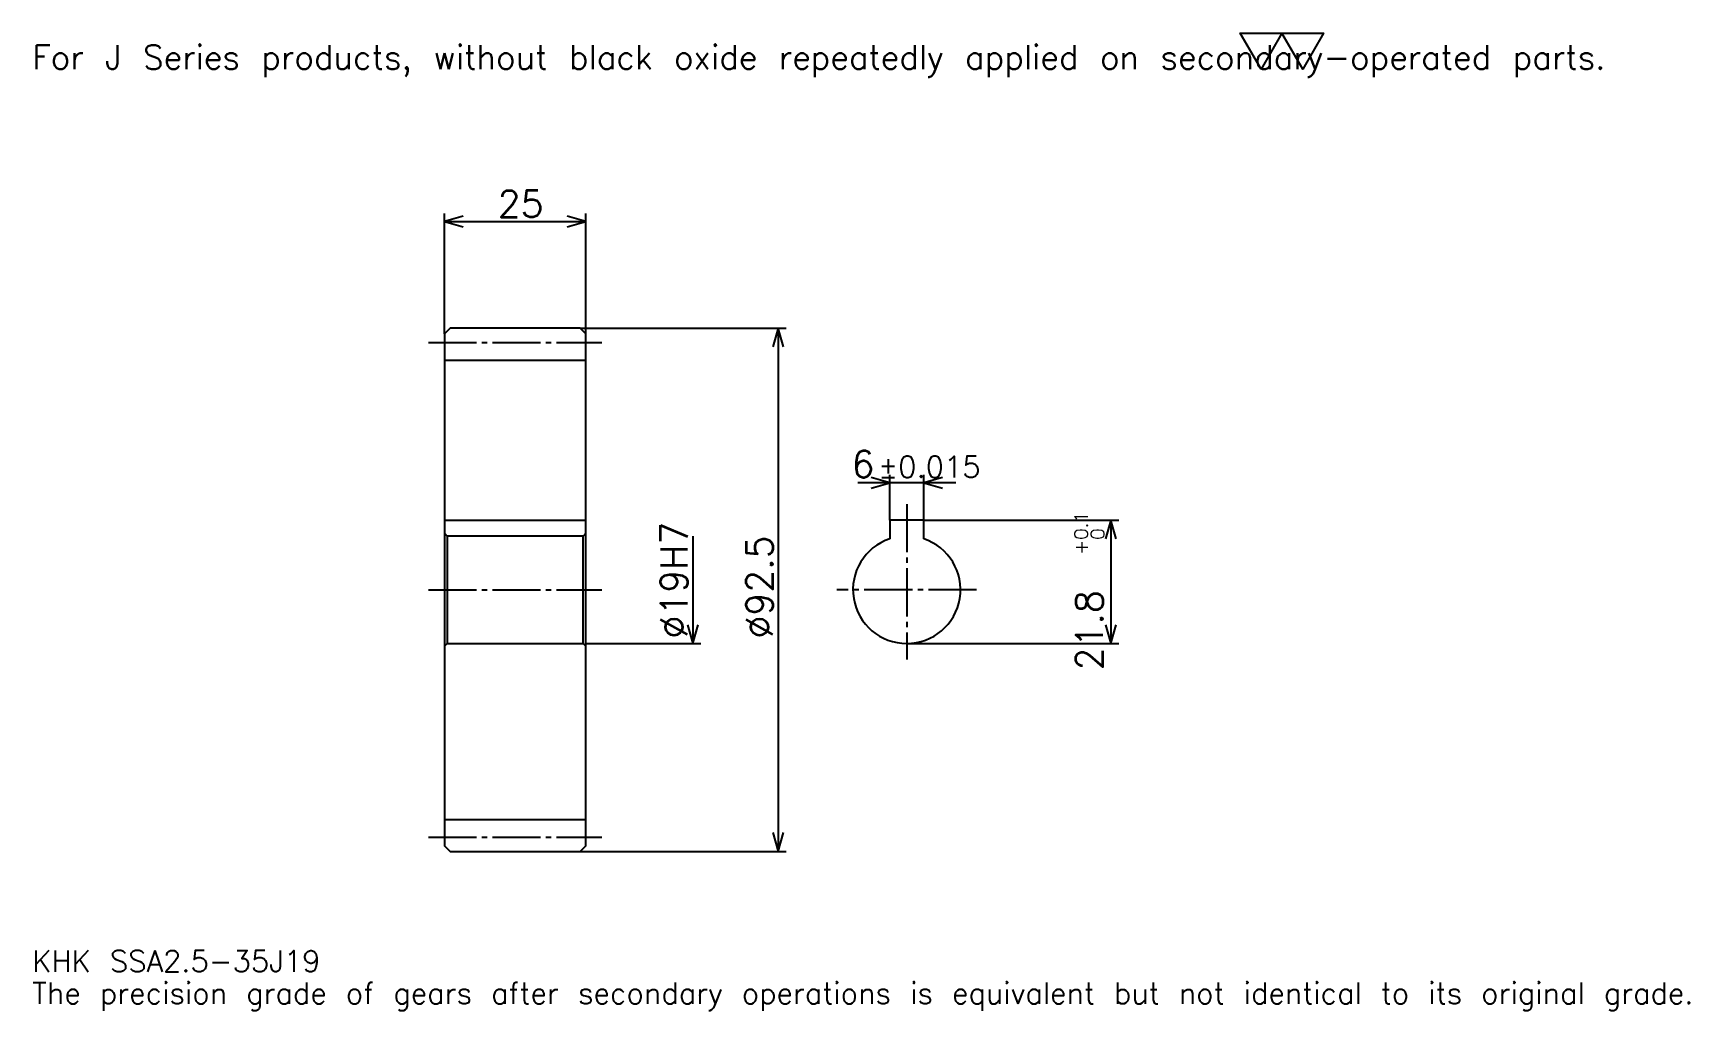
# Model space of a CAD drawing. Extents: x 10 to 302, y 3 to 176.
import ezdxf

# ---------------------------------------------------------------- set-up
doc = ezdxf.new("R2010")
doc.units = 0
doc.linetypes.add('DASHDOT', pattern=[11.33152, 8.498641, -0.944293, 0.944293, -0.944293])
doc.layers.get('0').update_dxf_attribs({"linetype": 'CONTINUOUS'})
doc.layers.add('DASHDOT', color=6, linetype='DASHDOT')
doc.styles.add('KANJI', font='TXT', dxfattribs={"bigfont": 'BIGFONT'})

msp = doc.modelspace()

# ---------------------------------------------------------------- linework, layer by layer
at = {"color": 5}
for p, q in [((82.289413, 124.174591), (82.289413, 144.476898)), ((107.289413, 124.174591), (107.289413, 144.476898)), ((82.289413, 143.060455), (107.289413, 143.060455)), ((82.289413, 123.174591), (82.289413, 124.174591)), ((106.289413, 124.174591), (107.289413, 124.174591)), ((107.289413, 124.174591), (142.700409, 124.174591)), ((107.289413, 123.174591), (107.289413, 124.174591)), ((141.283981, 124.174591), (141.283981, 31.674591)), ((172.669861, 96.834648), (155.338318, 96.834648)), ((161.004089, 90.224594), (161.004089, 98.251083)), ((167.004089, 90.224594), (167.004089, 98.251083)), ((167.004089, 90.224594), (201.470795, 90.224594)), ((200.054352, 90.224594), (200.054352, 68.424591)), ((126.175285, 87.424591), (126.175285, 68.424591)), ((107.289413, 68.424591), (127.591721, 68.424591)), ((164.004089, 68.424591), (201.470795, 68.424591)), ((106.289413, 31.674591), (107.289413, 31.674591)), ((107.289413, 31.674591), (142.700409, 31.674591))]:
    msp.add_line(p, q, dxfattribs=at)
at = {"color": 4}
for p, q in [((82.289413, 118.549591), (107.289413, 118.549591)), ((82.289413, 90.224594), (107.289413, 90.224594)), ((107.289413, 87.924591), (106.789413, 87.424591)), ((82.289413, 67.924591), (82.789413, 68.424591)), ((107.289413, 67.924591), (106.789413, 68.424591)), ((82.289413, 37.299591), (107.289413, 37.299591))]:
    msp.add_line(p, q, dxfattribs=at)
at = {"color": 7}
msp.add_lwpolyline([(226.630432, 169.972824), (222.947693, 176.356247), (237.678665, 176.356247), (233.995926, 169.972824), (230.313171, 176.356247), (226.630432, 169.972824)], dxfattribs=at)
at = {"color": 5}
for points in [[(85.594444, 144.004761), (82.289413, 143.060455), (85.594444, 142.11618)], [(103.98439, 142.11618), (107.289413, 143.060455), (103.98439, 144.004761)], [(142.228271, 120.869568), (141.283981, 124.174591), (140.339691, 120.869568)], [(157.699066, 95.89035), (161.004089, 96.834648), (157.699066, 97.778938)], [(170.309113, 97.778938), (167.004089, 96.834648), (170.309113, 95.89035)], [(200.998657, 86.919563), (200.054352, 90.224594), (199.110077, 86.919563)], [(125.230988, 71.729614), (126.175285, 68.424591), (127.119583, 71.729614)], [(199.110077, 71.729622), (200.054352, 68.424591), (200.998657, 71.729622)], [(140.339691, 34.979618), (141.283981, 31.674591), (142.228271, 34.979618)]]:
    msp.add_lwpolyline(points, dxfattribs=at)
at = {"color": 4}
for points in [[(82.289413, 67.924591), (82.289413, 32.674591), (83.289413, 31.674591), (106.289413, 31.674591), (107.289413, 32.674591), (107.289413, 123.174591), (106.289413, 124.174591), (83.289413, 124.174591), (82.289413, 123.174591), (82.289413, 67.924591)], [(82.289413, 87.924591), (82.789413, 87.424591), (82.789413, 68.424591), (106.789413, 68.424591), (106.789413, 87.424591), (82.789413, 87.424591)], [(167.004089, 86.938469), (167.004089, 90.224594), (161.004089, 90.224594), (161.004089, 86.938469)]]:
    msp.add_lwpolyline(points, dxfattribs=at)
msp.add_arc((164.004089, 77.924591), 9.5, 108.40848033, 71.59151967, dxfattribs=at)
at = {"layer": 'DASHDOT', "color": 7}
for p, q in [((79.456535, 121.674591), (110.122292, 121.674591)), ((164.004089, 93.057472), (164.004089, 65.591713)), ((79.456535, 77.924591), (110.122292, 77.924591)), ((176.336975, 77.924591), (151.671204, 77.924591)), ((79.456535, 34.174591), (110.122292, 34.174591))]:
    msp.add_line(p, q, dxfattribs=at)

# ---------------------------------------------------------------- texts
at = {"color": 7, "style": 'KANJI'}
for s, height, p in [('For J Series products, without black oxide repeatedly applied on secondary-operated parts.', 4.249321, (9.442935, 169.972824)), ('25', 4.721467, (91.720459, 143.815887)), ('6', 4.721467, (154.258057, 97.778938)), ('%%p0.015', 3.777174, (158.931717, 97.778938)), ('KHK SSA2.5-35J19', 3.777174, (9.442935, 10.387228)), ('The precision grade of gears after secondary operations is equivalent but not identical to its original grade.', 3.777174, (9.442935, 4.721467))]:
    msp.add_text(s, height=height, dxfattribs=at).set_placement(p)
for s, height, p in [('0.1', 2.360734, (195.993896, 86.762398)), ('%%c19H7', 4.721467, (125.230988, 69.307915)), ('0', 2.360734, (198.921204, 86.762398)), ('%%c92.5', 4.721467, (140.339691, 69.307915)), ('+', 2.360734, (195.993896, 84.118378)), ('21.8', 4.721467, (198.637909, 63.681995))]:
    msp.add_text(s, height=height, rotation=90, dxfattribs=at).set_placement(p)

doc.saveas('drawing.dxf')
